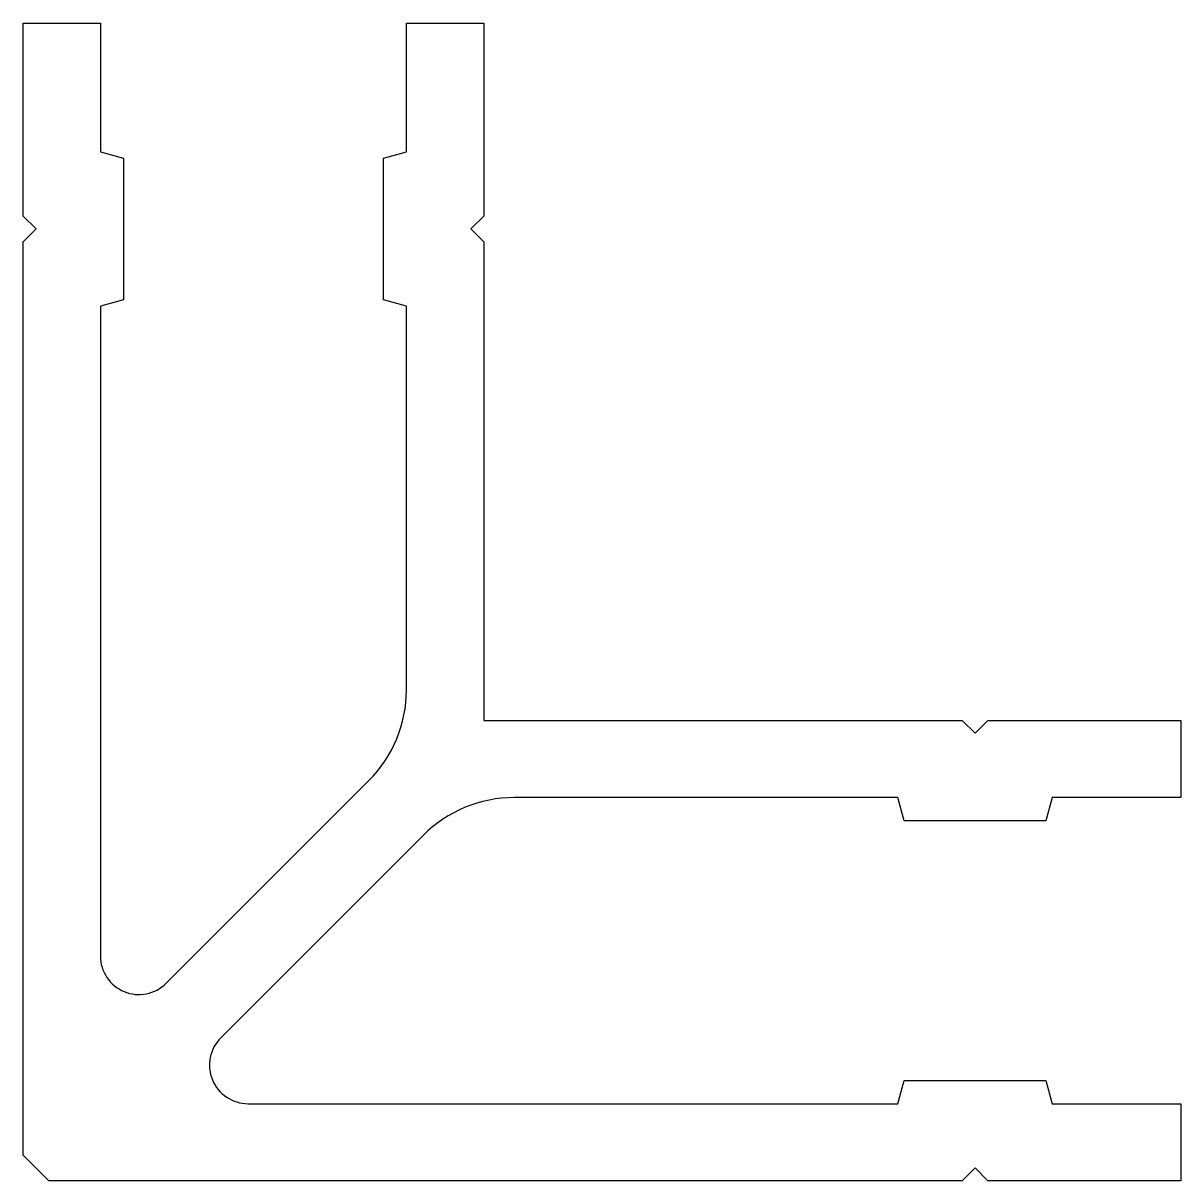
# Model space of a CAD drawing. Extents: x 740 to 785, y 596.8 to 641.8.
import ezdxf

# ---------------------------------------------------------------- set-up
doc = ezdxf.new("R2010")
doc.units = 0
doc.layers.add('ANA', color=220, linetype='CONTINUOUS')

msp = doc.modelspace()

# ---------------------------------------------------------------- linework, layer by layer
at = {"layer": 'ANA', "color": 0, "linetype": 'BYBLOCK'}
for p, q in [((740.042, 634.282), (740.042, 641.782)), ((740.042, 641.782), (743.042, 641.782)), ((743.042, 641.782), (743.042, 636.782)), ((754.942, 636.782), (754.942, 641.782)), ((754.942, 641.782), (757.942, 641.782)), ((757.942, 641.782), (757.942, 634.282)), ((743.042, 636.782), (743.942, 636.532)), ((754.042, 636.532), (754.942, 636.782)), ((743.942, 636.532), (743.942, 631.032)), ((754.042, 631.032), (754.042, 636.532)), ((740.542, 633.782), (740.042, 634.282)), ((757.942, 634.282), (757.442, 633.782)), ((740.042, 633.282), (740.542, 633.782)), ((757.442, 633.782), (757.942, 633.282)), ((740.042, 597.782), (740.042, 633.282)), ((757.942, 633.282), (757.942, 614.682)), ((743.942, 631.032), (743.042, 630.782)), ((754.942, 630.782), (754.042, 631.032)), ((743.042, 630.782), (743.042, 605.525)), ((754.942, 615.874), (754.942, 630.782)), ((757.942, 614.682), (776.542, 614.682)), ((776.542, 614.682), (777.042, 614.182)), ((777.042, 614.182), (777.542, 614.682)), ((777.542, 614.682), (785.042, 614.682)), ((785.042, 614.682), (785.042, 611.682)), ((745.602, 604.464), (753.477, 612.339)), ((774.042, 611.682), (759.134, 611.682)), ((774.292, 610.782), (774.042, 611.682)), ((780.042, 611.682), (779.792, 610.782)), ((785.042, 611.682), (780.042, 611.682)), ((779.792, 610.782), (774.292, 610.782)), ((755.598, 610.218), (747.724, 602.343)), ((774.042, 599.782), (774.292, 600.682)), ((774.292, 600.682), (779.792, 600.682)), ((779.792, 600.682), (780.042, 599.782)), ((748.784, 599.782), (774.042, 599.782)), ((780.042, 599.782), (785.042, 599.782)), ((785.042, 599.782), (785.042, 596.782)), ((741.042, 596.782), (740.042, 597.782)), ((777.042, 597.282), (776.542, 596.782)), ((777.542, 596.782), (777.042, 597.282)), ((776.542, 596.782), (741.042, 596.782)), ((785.042, 596.782), (777.542, 596.782))]:
    msp.add_line(p, q, dxfattribs=at)
for centre, radius, start, end in [((749.942, 615.874), 5, 315, 360), ((759.134, 606.682), 5, 90, 135), ((744.542, 605.525), 1.5, 180, 315), ((748.784, 601.282), 1.5, 135, 270)]:
    msp.add_arc(centre, radius, start, end, dxfattribs=at)

doc.saveas('drawing.dxf')
